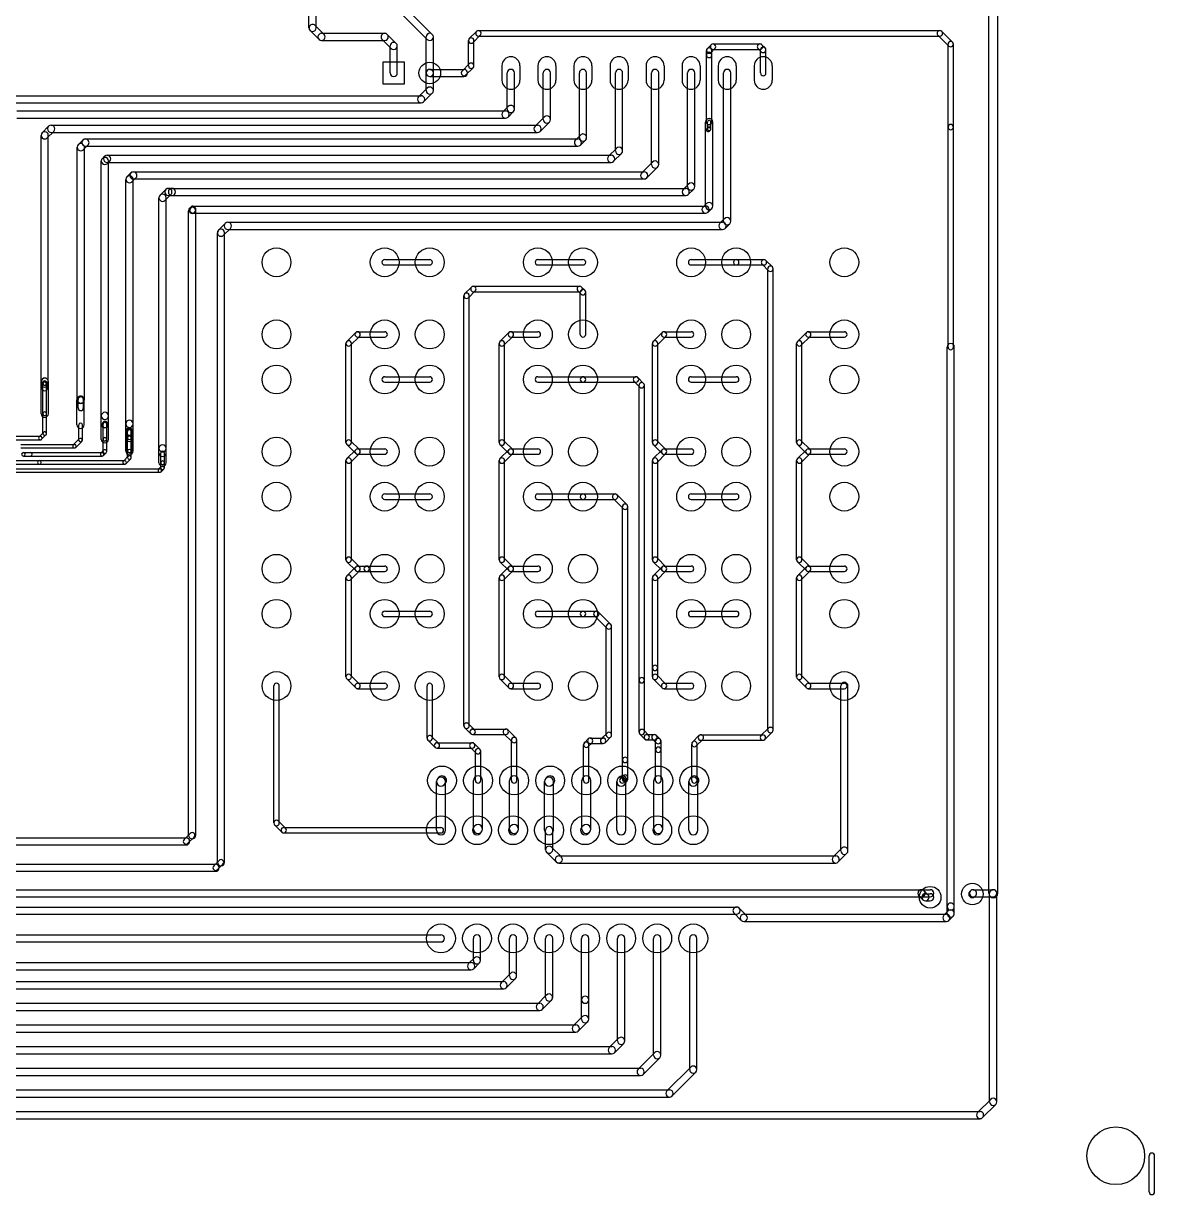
# Model space of a CAD drawing. Extents: x 6950 to 110575, y 15345 to 73470.
# Drawn here: x 79200 to 110575, y 15345 to 47824 of the extents above; entities that cross this region are included whole.
import ezdxf

# ---------------------------------------------------------------- set-up
doc = ezdxf.new("R2010")
doc.units = 0
doc.layers.add('BLACK', color=1, linetype='CONTINUOUS')

msp = doc.modelspace()

# ---------------------------------------------------------------- linework, layer by layer
at = {"layer": 'BLACK'}
for p, q in [((105975, 23700), (105975, 70010)), ((106225, 23700), (106225, 70010)), ((87120, 47700), (87120, 54500)), ((87320, 47700), (87320, 54500)), ((90399, 47380), (89650, 48129)), ((90540, 47521), (89791, 48270)), ((87540, 47521), (87291, 47770)), ((87399, 47380), (87150, 47629)), ((87470, 47550), (89220, 47550)), ((89540, 47271), (89291, 47520)), ((90370, 46450), (90370, 47450)), ((90570, 46450), (90570, 47450)), ((91767, 47603), (91567, 47403)), ((91873, 47497), (91673, 47297)), ((91820, 47625), (104620, 47625)), ((91820, 47475), (104620, 47475)), ((104867, 47197), (104567, 47497)), ((104973, 47303), (104673, 47603)), ((87470, 47350), (89220, 47350)), ((89399, 47130), (89150, 47379)), ((89370, 46450), (89370, 47200)), ((89570, 46450), (89570, 47200)), ((91545, 46650), (91545, 47350)), ((91695, 46650), (91695, 47350)), ((98276, 47232), (98168, 47124)), ((98382, 47126), (98274, 47018)), ((98330, 47255), (99630, 47255)), ((98330, 47105), (99630, 47105)), ((99667, 47037), (99577, 47127)), ((99773, 47143), (99683, 47233)), ((104845, 44950), (104845, 47250)), ((104995, 44950), (104995, 47250)), ((98145, 46950), (98145, 47070)), ((98145, 45090), (98145, 46950)), ((98295, 46950), (98295, 47070)), ((98295, 45090), (98295, 46950)), ((99645, 46450), (99645, 47090)), ((99795, 46450), (99795, 47090)), ((89170, 46750), (89170, 46150)), ((89770, 46750), (89170, 46750)), ((89770, 46150), (89770, 46750)), ((90370, 45960), (90370, 46450)), ((90470, 46550), (91420, 46550)), ((90570, 45960), (90570, 46450)), ((91567, 46703), (91367, 46503)), ((91673, 46597), (91473, 46397)), ((92470, 46650), (92470, 46250)), ((92620, 45450), (92620, 46450)), ((92820, 45450), (92820, 46450)), ((92970, 46650), (92970, 46250)), ((93470, 46650), (93470, 46250)), ((93620, 45160), (93620, 46450)), ((93820, 45160), (93820, 46450)), ((93970, 46650), (93970, 46250)), ((94470, 46650), (94470, 46250)), ((94620, 44660), (94620, 46450)), ((94820, 44660), (94820, 46450)), ((94970, 46650), (94970, 46250)), ((95470, 46650), (95470, 46250)), ((95620, 44290), (95620, 46450)), ((95820, 44290), (95820, 46450)), ((95970, 46650), (95970, 46250)), ((96470, 46650), (96470, 46250)), ((96620, 43910), (96620, 46450)), ((96820, 43910), (96820, 46450)), ((96970, 46650), (96970, 46250)), ((97470, 46650), (97470, 46250)), ((97620, 43300), (97620, 46450)), ((97820, 43300), (97820, 46450)), ((97970, 46650), (97970, 46250)), ((98470, 46650), (98470, 46250)), ((98620, 42340), (98620, 46450)), ((98820, 42340), (98820, 46450)), ((98970, 46650), (98970, 46250)), ((99470, 46650), (99470, 46250)), ((99970, 46650), (99970, 46250)), ((89170, 46150), (89770, 46150)), ((90470, 46350), (91420, 46350)), ((77360, 45820), (90230, 45820)), ((90399, 46030), (90160, 45791)), ((90540, 45889), (90301, 45650)), ((77360, 45620), (90230, 45620)), ((92499, 45371), (92649, 45521)), ((79020, 45400), (92570, 45400)), ((79020, 45200), (92570, 45200)), ((92641, 45229), (92791, 45379)), ((93649, 45230), (93390, 44971)), ((79899, 44971), (79719, 44791)), ((80041, 44829), (79861, 44649)), ((79970, 45000), (93460, 45000)), ((93790, 45089), (93531, 44830)), ((98120, 42760), (98120, 45090)), ((98184, 44935), (98160, 44911)), ((98170, 44976), (98170, 45090)), ((98170, 44901), (98170, 44975)), ((98254, 44865), (98230, 44841)), ((98270, 44976), (98270, 45090)), ((98270, 44901), (98270, 44975)), ((98320, 42760), (98320, 45090)), ((104845, 38850), (104845, 44950)), ((104995, 38850), (104995, 44950)), ((79690, 37890), (79690, 44720)), ((79890, 37890), (79890, 44720)), ((79970, 44800), (93460, 44800)), ((80720, 44461), (80849, 44590)), ((80920, 44620), (94580, 44620)), ((94510, 44591), (94649, 44730)), ((94651, 44450), (94790, 44589)), ((80690, 37392), (80690, 44390)), ((80861, 44320), (80990, 44449)), ((80890, 37392), (80890, 44390)), ((80920, 44420), (94580, 44420)), ((95649, 44360), (95430, 44141)), ((95790, 44219), (95571, 44000)), ((81360, 36940), (81360, 44010)), ((81449, 44140), (81390, 44081)), ((81520, 44170), (95500, 44170)), ((81520, 43970), (95500, 43970)), ((81590, 43999), (81531, 43940)), ((81560, 36940), (81560, 44010)), ((96649, 43981), (96349, 43681)), ((82179, 43680), (82070, 43571)), ((82320, 43539), (82211, 43430)), ((82250, 43710), (96420, 43710)), ((96791, 43839), (96491, 43539)), ((82040, 36720), (82040, 43500)), ((82240, 36720), (82240, 43500)), ((82250, 43510), (96420, 43510)), ((83149, 43221), (82989, 43061)), ((83220, 43250), (83320, 43250)), ((83320, 43250), (97570, 43250)), ((97649, 43371), (97499, 43221)), ((97791, 43229), (97641, 43079)), ((82960, 36040), (82960, 42990)), ((83291, 43079), (83131, 42919)), ((83160, 36040), (83160, 42990)), ((83220, 43050), (83320, 43050)), ((83320, 43050), (97570, 43050)), ((83780, 25310), (83780, 42630)), ((83857, 42713), (83827, 42683)), ((83910, 42760), (98120, 42760)), ((83910, 42560), (98120, 42560)), ((83963, 42607), (83933, 42577)), ((83980, 25310), (83980, 42630)), ((98149, 42830), (98050, 42731)), ((98290, 42689), (98191, 42590)), ((84799, 42280), (84610, 42091)), ((84870, 42310), (98590, 42310)), ((98649, 42410), (98520, 42281)), ((98790, 42269), (98661, 42140)), ((84580, 24560), (84580, 42020)), ((84940, 42139), (84751, 41950)), ((84780, 24560), (84780, 42020)), ((84870, 42110), (98590, 42110)), ((89220, 41275), (90470, 41275)), ((93470, 41275), (94720, 41275)), ((97720, 41275), (98970, 41275)), ((98970, 41275), (99740, 41275)), ((99973, 41073), (99793, 41253)), ((89220, 41125), (90470, 41125)), ((93470, 41125), (94720, 41125)), ((97720, 41125), (98970, 41125)), ((98970, 41125), (99740, 41125)), ((99867, 40967), (99687, 41147)), ((99845, 28230), (99845, 41020)), ((99995, 28230), (99995, 41020)), ((91437, 40323), (91627, 40513)), ((91543, 40217), (91733, 40407)), ((91680, 40535), (94630, 40535)), ((91680, 40385), (94630, 40385)), ((94577, 40407), (94667, 40317)), ((94645, 39200), (94645, 40370)), ((94683, 40513), (94773, 40423)), ((94795, 39200), (94795, 40370)), ((91415, 28350), (91415, 40270)), ((91565, 28350), (91565, 40270)), ((88416, 39252), (88168, 39004)), ((88522, 39146), (88274, 38898)), ((88470, 39275), (89220, 39275)), ((88470, 39125), (89220, 39125)), ((92666, 39252), (92418, 39004)), ((92772, 39146), (92524, 38898)), ((92720, 39275), (93470, 39275)), ((92720, 39125), (93470, 39125)), ((96916, 39252), (96668, 39004)), ((97022, 39146), (96774, 38898)), ((96970, 39275), (97720, 39275)), ((96970, 39125), (97720, 39125)), ((100916, 39252), (100668, 39004)), ((101022, 39146), (100774, 38898)), ((100970, 39275), (101970, 39275)), ((100970, 39125), (101970, 39125)), ((88145, 36200), (88145, 38950)), ((88295, 36200), (88295, 38950)), ((92395, 36200), (92395, 38950)), ((92545, 36200), (92545, 38950)), ((96645, 36200), (96645, 38950)), ((96795, 36200), (96795, 38950)), ((100645, 36200), (100645, 38950)), ((100795, 36200), (100795, 38950)), ((104820, 23330), (104820, 38850)), ((105020, 23330), (105020, 38850)), ((89220, 38025), (90470, 38025)), ((93470, 38025), (94720, 38025)), ((94720, 38025), (96190, 38025)), ((96403, 37843), (96243, 38003)), ((97720, 38025), (98970, 38025)), ((79690, 37834), (79690, 37890)), ((79691, 37001), (79691, 37889)), ((79715, 37710), (79715, 37834)), ((79741, 37000), (79741, 37834)), ((79841, 37000), (79841, 37834)), ((79865, 37710), (79865, 37834)), ((79890, 37834), (79890, 37890)), ((79891, 37001), (79891, 37889)), ((89220, 37875), (90470, 37875)), ((93470, 37875), (94720, 37875)), ((94720, 37875), (96190, 37875)), ((96297, 37737), (96137, 37897)), ((96275, 29610), (96275, 37790)), ((96425, 29610), (96425, 37790)), ((97720, 37875), (98970, 37875)), ((80685, 36690), (80685, 37386)), ((80714, 37458), (80718, 37462)), ((80715, 37161), (80715, 37391)), ((80865, 37161), (80865, 37391)), ((80885, 36690), (80885, 37386)), ((80856, 37316), (80860, 37320)), ((79741, 36446), (79741, 37000)), ((79841, 36446), (79841, 37000)), ((81360, 36290), (81360, 36940)), ((81360, 36712), (81360, 36940)), ((81385, 36690), (81385, 36712)), ((81410, 36290), (81410, 36712)), ((81510, 36290), (81510, 36712)), ((81535, 36690), (81535, 36712)), ((81560, 36290), (81560, 36940)), ((81560, 36712), (81560, 36940)), ((82040, 36330), (82040, 36720)), ((82040, 36506), (82040, 36720)), ((82240, 36330), (82240, 36720)), ((82240, 36506), (82240, 36720)), ((79635, 36361), (79755, 36481)), ((79705, 36291), (79825, 36411)), ((80735, 36270), (80735, 36690)), ((80835, 36270), (80835, 36690)), ((82040, 35961), (82040, 36505)), ((82065, 36001), (82065, 36505)), ((82090, 36331), (82090, 36505)), ((82190, 36331), (82190, 36505)), ((82215, 36001), (82215, 36505)), ((82240, 35961), (82240, 36505)), ((78954, 36375), (79670, 36375)), ((78954, 36275), (79670, 36275)), ((79131, 36150), (80615, 36150)), ((80580, 36136), (80749, 36305)), ((80651, 36065), (80820, 36234)), ((81410, 35950), (81410, 36290)), ((81510, 35950), (81510, 36290)), ((82090, 35960), (82090, 36330)), ((82190, 35960), (82190, 36330)), ((88168, 36146), (88416, 35898)), ((88274, 36252), (88522, 36004)), ((92418, 36146), (92666, 35898)), ((92524, 36252), (92772, 36004)), ((96668, 36146), (96916, 35898)), ((96774, 36252), (97022, 36004)), ((100668, 36146), (100916, 35898)), ((100774, 36252), (101022, 36004)), ((79131, 36050), (80615, 36050)), ((79200, 35925), (81384, 35925)), ((79200, 35925), (79394, 35925)), ((79200, 35825), (81384, 35825)), ((79200, 35825), (79394, 35825)), ((81424, 35986), (81349, 35911)), ((81495, 35915), (81420, 35840)), ((82104, 35819), (81971, 35686)), ((82175, 35748), (82042, 35615)), ((82090, 35784), (82090, 35960)), ((82190, 35784), (82190, 35960)), ((82960, 35640), (82960, 36040)), ((82960, 35916), (82960, 36040)), ((83010, 35640), (83010, 35916)), ((83010, 35500), (83010, 35916)), ((83110, 35640), (83110, 35916)), ((83110, 35500), (83110, 35916)), ((83160, 35640), (83160, 36040)), ((83160, 35916), (83160, 36040)), ((88416, 36002), (88168, 35754)), ((88522, 35896), (88274, 35648)), ((88470, 36025), (89220, 36025)), ((88470, 35875), (89220, 35875)), ((92666, 36002), (92418, 35754)), ((92772, 35896), (92524, 35648)), ((92720, 36025), (93470, 36025)), ((92720, 35875), (93470, 35875)), ((96916, 36002), (96668, 35754)), ((97022, 35896), (96774, 35648)), ((96970, 36025), (97720, 36025)), ((96970, 35875), (97720, 35875)), ((100916, 36002), (100668, 35754)), ((101022, 35896), (100774, 35648)), ((100970, 36025), (101970, 36025)), ((100970, 35875), (101970, 35875)), ((70545, 35700), (79643, 35700)), ((70545, 35600), (79643, 35600)), ((78836, 35475), (82982, 35475)), ((79643, 35700), (82005, 35700)), ((79643, 35600), (82005, 35600)), ((82947, 35461), (83024, 35538)), ((83010, 35502), (83010, 35640)), ((83018, 35390), (83095, 35467)), ((83110, 35502), (83110, 35640)), ((88145, 32950), (88145, 35700)), ((88295, 32950), (88295, 35700)), ((92395, 32950), (92395, 35700)), ((92545, 32950), (92545, 35700)), ((96645, 32950), (96645, 35700)), ((96795, 32950), (96795, 35700)), ((100645, 32950), (100645, 35700)), ((100795, 32950), (100795, 35700)), ((78836, 35375), (82982, 35375)), ((89220, 34775), (90470, 34775)), ((93470, 34775), (94720, 34775)), ((94720, 34775), (95610, 34775)), ((97720, 34775), (98970, 34775)), ((89220, 34625), (90470, 34625)), ((93470, 34625), (94720, 34625)), ((94720, 34625), (95610, 34625)), ((95836, 34368), (95558, 34646)), ((95942, 34474), (95664, 34752)), ((97720, 34625), (98970, 34625)), ((95815, 27400), (95815, 34420)), ((95965, 27400), (95965, 34420)), ((88168, 32896), (88416, 32648)), ((88274, 33002), (88522, 32754)), ((92418, 32896), (92666, 32648)), ((92524, 33002), (92772, 32754)), ((96668, 32896), (96916, 32648)), ((96774, 33002), (97022, 32754)), ((100668, 32896), (100916, 32648)), ((100774, 33002), (101022, 32754)), ((88416, 32752), (88168, 32504)), ((88522, 32646), (88274, 32398)), ((88470, 32775), (88720, 32775)), ((88470, 32625), (88720, 32625)), ((88720, 32775), (89220, 32775)), ((88720, 32625), (89220, 32625)), ((92666, 32752), (92418, 32504)), ((92772, 32646), (92524, 32398)), ((92720, 32775), (93470, 32775)), ((92720, 32625), (93470, 32625)), ((96916, 32752), (96668, 32504)), ((97022, 32646), (96774, 32398)), ((96970, 32775), (97720, 32775)), ((96970, 32625), (97720, 32625)), ((100916, 32752), (100668, 32504)), ((101022, 32646), (100774, 32398)), ((100970, 32775), (101970, 32775)), ((100970, 32625), (101970, 32625)), ((88145, 29700), (88145, 32450)), ((88295, 29700), (88295, 32450)), ((92395, 29700), (92395, 32450)), ((92545, 29700), (92545, 32450)), ((96645, 29950), (96645, 32450)), ((96795, 29950), (96795, 32450)), ((100645, 29700), (100645, 32450)), ((100795, 29700), (100795, 32450)), ((89220, 31525), (90470, 31525)), ((93470, 31525), (94720, 31525)), ((94720, 31525), (95090, 31525)), ((97720, 31525), (98970, 31525)), ((89220, 31375), (90470, 31375)), ((93470, 31375), (94720, 31375)), ((94720, 31375), (95090, 31375)), ((95037, 31397), (95387, 31047)), ((95143, 31503), (95493, 31153)), ((97720, 31375), (98970, 31375)), ((95365, 28090), (95365, 31100)), ((95515, 28090), (95515, 31100)), ((96645, 29700), (96645, 29950)), ((96795, 29700), (96795, 29950)), ((88168, 29646), (88416, 29398)), ((88274, 29752), (88522, 29504)), ((92418, 29646), (92666, 29398)), ((92524, 29752), (92772, 29504)), ((96275, 28170), (96275, 29610)), ((96425, 28170), (96425, 29610)), ((96668, 29646), (96916, 29398)), ((96774, 29752), (97022, 29504)), ((100668, 29646), (100916, 29398)), ((100774, 29752), (101022, 29504)), ((86145, 25650), (86145, 29450)), ((86295, 25650), (86295, 29450)), ((88470, 29525), (89220, 29525)), ((88470, 29375), (89220, 29375)), ((90395, 28000), (90395, 29450)), ((90545, 28000), (90545, 29450)), ((92720, 29525), (93470, 29525)), ((92720, 29375), (93470, 29375)), ((96970, 29525), (97720, 29525)), ((96970, 29375), (97720, 29375)), ((100970, 29525), (101970, 29525)), ((100970, 29375), (101970, 29375)), ((101870, 24880), (101870, 29450)), ((102070, 24880), (102070, 29450)), ((91607, 28127), (91437, 28297)), ((91713, 28233), (91543, 28403)), ((99657, 28073), (99867, 28283)), ((90617, 27747), (90417, 27947)), ((90723, 27853), (90523, 28053)), ((91660, 28255), (92580, 28255)), ((91660, 28105), (92580, 28105)), ((92757, 27897), (92527, 28127)), ((92863, 28003), (92633, 28233)), ((92735, 26830), (92735, 27950)), ((92885, 26830), (92885, 27950)), ((94866, 27982), (94758, 27874)), ((94920, 28005), (95280, 28005)), ((95387, 28143), (95227, 27983)), ((95493, 28037), (95333, 27877)), ((96298, 28116), (96436, 27978)), ((96404, 28222), (96542, 28084)), ((96490, 28105), (96700, 28105)), ((96490, 27955), (96700, 27955)), ((96648, 27976), (96756, 27868)), ((96754, 28082), (96862, 27974)), ((97757, 27893), (97937, 28073)), ((97863, 27787), (98043, 27967)), ((97990, 28095), (99710, 28095)), ((97990, 27945), (99710, 27945)), ((99763, 27967), (99973, 28177)), ((90670, 27875), (91650, 27875)), ((90670, 27725), (91650, 27725)), ((91757, 27587), (91597, 27747)), ((91863, 27693), (91703, 27853)), ((91735, 26830), (91735, 27640)), ((91885, 26830), (91885, 27640)), ((94735, 26830), (94735, 27820)), ((94972, 27876), (94864, 27768)), ((94885, 26830), (94885, 27820)), ((94920, 27855), (95280, 27855)), ((96735, 27680), (96735, 27920)), ((96735, 26830), (96735, 27680)), ((96885, 27680), (96885, 27920)), ((96885, 26830), (96885, 27680)), ((97735, 26830), (97735, 27840)), ((97885, 26830), (97885, 27840)), ((95815, 26910), (95815, 27400)), ((95815, 26870), (95815, 27400)), ((95965, 26910), (95965, 27400)), ((95965, 26870), (95965, 27400)), ((95837, 26963), (95757, 26883)), ((90655, 25450), (90655, 26800)), ((90692, 26889), (90721, 26918)), ((90869, 26712), (90898, 26741)), ((90905, 25450), (90905, 26800)), ((91685, 25480), (91685, 26830)), ((91935, 25480), (91935, 26830)), ((92685, 25480), (92685, 26830)), ((92935, 25480), (92935, 26830)), ((93655, 25450), (93655, 26800)), ((93692, 26889), (93721, 26918)), ((93869, 26712), (93898, 26741)), ((93905, 25450), (93905, 26800)), ((94685, 25480), (94685, 26830)), ((94935, 25480), (94935, 26830)), ((95655, 25450), (95655, 26800)), ((95692, 26889), (95721, 26918)), ((95943, 26857), (95863, 26777)), ((95869, 26712), (95898, 26741)), ((95905, 25450), (95905, 26800)), ((96685, 25480), (96685, 26830)), ((96935, 25480), (96935, 26830)), ((97655, 25450), (97655, 26800)), ((97692, 26889), (97721, 26918)), ((97869, 26712), (97898, 26741)), ((97905, 25450), (97905, 26800)), ((86273, 25703), (86473, 25503)), ((83827, 25363), (83657, 25193)), ((86167, 25597), (86367, 25397)), ((86420, 25525), (90780, 25525)), ((86420, 25375), (90780, 25375)), ((91721, 25568), (91692, 25539)), ((91898, 25391), (91869, 25362)), ((92721, 25568), (92692, 25539)), ((92898, 25391), (92869, 25362)), ((93680, 24910), (93680, 25450)), ((93880, 24910), (93880, 25450)), ((94721, 25568), (94692, 25539)), ((94898, 25391), (94869, 25362)), ((96721, 25568), (96692, 25539)), ((96898, 25391), (96869, 25362)), ((74590, 25240), (83710, 25240)), ((74590, 25040), (83710, 25040)), ((83933, 25257), (83763, 25087)), ((93710, 24839), (93979, 24570)), ((93851, 24980), (94120, 24711)), ((94050, 24740), (101730, 24740)), ((101660, 24711), (101899, 24950)), ((101801, 24570), (102040, 24809)), ((73670, 24510), (84530, 24510)), ((84627, 24613), (84477, 24463)), ((84733, 24507), (84583, 24357)), ((94050, 24540), (101730, 24540)), ((73670, 24310), (84530, 24310)), ((70460, 23800), (104110, 23800)), ((104110, 23800), (104350, 23800)), ((104290, 23661), (104181, 23770)), ((105449, 23751), (105469, 23771)), ((105540, 23800), (106100, 23800)), ((70460, 23600), (104110, 23600)), ((104149, 23520), (104040, 23629)), ((104110, 23600), (104350, 23600)), ((104220, 23690), (104350, 23690)), ((104220, 23490), (104350, 23490)), ((105540, 23600), (106100, 23600)), ((105591, 23609), (105611, 23629)), ((106000, 17916), (106000, 23700)), ((106200, 17916), (106200, 23700)), ((66440, 23320), (98980, 23320)), ((66440, 23120), (98980, 23120)), ((99109, 22950), (98910, 23149)), ((99250, 23091), (99051, 23290)), ((99180, 23120), (104800, 23120)), ((104849, 23210), (104730, 23091)), ((104820, 23140), (104820, 23330)), ((104990, 23069), (104871, 22950)), ((105020, 23140), (105020, 23330)), ((99180, 22920), (104800, 22920)), ((65700, 22550), (90780, 22550)), ((91680, 21840), (91680, 22450)), ((91880, 21840), (91880, 22450)), ((92680, 21410), (92680, 22450)), ((92880, 21410), (92880, 22450)), ((93680, 20810), (93680, 22450)), ((93880, 20810), (93880, 22450)), ((94680, 20750), (94680, 22450)), ((94880, 20750), (94880, 22450)), ((95680, 19610), (95680, 22450)), ((95880, 19610), (95880, 22450)), ((96680, 19210), (96680, 22450)), ((96880, 19210), (96880, 22450)), ((97680, 18810), (97680, 22450)), ((97880, 18810), (97880, 22450)), ((65700, 22350), (90780, 22350)), ((64760, 21780), (91620, 21780)), ((91709, 21911), (91549, 21751)), ((91851, 21769), (91691, 21609)), ((64760, 21580), (91620, 21580)), ((92709, 21480), (92450, 21221)), ((63720, 21250), (92520, 21250)), ((92850, 21339), (92591, 21080)), ((63720, 21050), (92520, 21050)), ((93709, 20880), (93450, 20621)), ((62720, 20650), (93520, 20650)), ((93850, 20739), (93591, 20480)), ((94680, 20210), (94680, 20750)), ((94880, 20210), (94880, 20750)), ((62720, 20450), (93520, 20450)), ((94709, 20280), (94450, 20021)), ((94850, 20139), (94591, 19880)), ((61720, 20050), (94520, 20050)), ((61720, 19850), (94520, 19850)), ((95450, 19421), (95709, 19680)), ((95591, 19280), (95850, 19539)), ((60720, 19450), (95520, 19450)), ((60720, 19250), (95520, 19250)), ((96709, 19281), (96249, 18821)), ((59720, 18850), (96320, 18850)), ((96851, 19139), (96391, 18679)), ((97709, 18880), (97050, 18221)), ((59720, 18650), (96320, 18650)), ((97850, 18739), (97191, 18080)), ((58520, 18250), (97120, 18250)), ((58520, 18050), (97120, 18050)), ((106029, 17986), (105664, 17621)), ((47520, 17650), (105734, 17650)), ((106170, 17845), (105805, 17480)), ((47520, 17450), (105734, 17450)), ((110425, 15420), (110425, 16420)), ((110575, 15420), (110575, 16420))]:
    msp.add_line(p, q, dxfattribs=at)
for centre, radius in [((90470, 46450), 300), ((86220, 41200), 400), ((89220, 41200), 400), ((90470, 41200), 400), ((93470, 41200), 400), ((94720, 41200), 400), ((97720, 41200), 400), ((98970, 41200), 400), ((101970, 41200), 400), ((86220, 39200), 400), ((89220, 39200), 400), ((90470, 39200), 400), ((93470, 39200), 400), ((94720, 39200), 400), ((97720, 39200), 400), ((98970, 39200), 400), ((101970, 39200), 400), ((86220, 37950), 400), ((89220, 37950), 400), ((90470, 37950), 400), ((93470, 37950), 400), ((94720, 37950), 400), ((97720, 37950), 400), ((98970, 37950), 400), ((101970, 37950), 400), ((86220, 35950), 400), ((89220, 35950), 400), ((90470, 35950), 400), ((93470, 35950), 400), ((94720, 35950), 400), ((97720, 35950), 400), ((98970, 35950), 400), ((101970, 35950), 400), ((86220, 34700), 400), ((89220, 34700), 400), ((90470, 34700), 400), ((93470, 34700), 400), ((94720, 34700), 400), ((97720, 34700), 400), ((98970, 34700), 400), ((101970, 34700), 400), ((86220, 32700), 400), ((89220, 32700), 400), ((90470, 32700), 400), ((93470, 32700), 400), ((94720, 32700), 400), ((97720, 32700), 400), ((98970, 32700), 400), ((101970, 32700), 400), ((86220, 31450), 400), ((89220, 31450), 400), ((90470, 31450), 400), ((93470, 31450), 400), ((94720, 31450), 400), ((97720, 31450), 400), ((98970, 31450), 400), ((101970, 31450), 400), ((86220, 29450), 400), ((89220, 29450), 400), ((90470, 29450), 400), ((93470, 29450), 400), ((94720, 29450), 400), ((97720, 29450), 400), ((98970, 29450), 400), ((101970, 29450), 400), ((90810, 26830), 400), ((91810, 26830), 400), ((92810, 26830), 400), ((93810, 26830), 400), ((94810, 26830), 400), ((95810, 26830), 400), ((96810, 26830), 400), ((97810, 26830), 400), ((90780, 25450), 400), ((91780, 25450), 400), ((92780, 25450), 400), ((93780, 25450), 400), ((94780, 25450), 400), ((95780, 25450), 400), ((96780, 25450), 400), ((97780, 25450), 400), ((104350, 23590), 300), ((105520, 23680), 300), ((90780, 22450), 400), ((91780, 22450), 400), ((92780, 22450), 400), ((93780, 22450), 400), ((94780, 22450), 400), ((95780, 22450), 400), ((96780, 22450), 400), ((97780, 22450), 400), ((109500, 16420), 800)]:
    msp.add_circle(centre, radius, dxfattribs=at)
for centre, radius, start, end in [((87221, 47699), 100, 405, 585), ((87220, 47700), 100, 180, 360), ((87470, 47450), 100, 90, 270), ((87469, 47451), 100, 225, 405), ((89221, 47449), 100, 405, 585), ((89220, 47450), 100, 270, 450), ((90470, 47450), 100, 360, 540), ((90470, 47450), 100, 225, 405), ((91620, 47350), 75, 360, 540), ((91820, 47550), 75, 90, 270), ((91820, 47550), 75, -45, 135), ((104620, 47550), 75, 405, 585), ((104620, 47550), 75, 270, 450), ((89470, 47200), 100, 360, 540), ((89469, 47201), 100, 225, 405), ((91620, 47350), 75, 135, 315), ((98220, 47070), 75, 360, 540), ((98221, 47071), 75, 135, 315), ((98330, 47180), 75, 90, 270), ((98329, 47179), 75, -45, 135), ((99630, 47180), 75, 405, 585), ((99630, 47180), 75, 270, 450), ((99720, 47090), 75, 360, 540), ((99720, 47090), 75, 225, 405), ((104920, 47250), 75, 360, 540), ((104920, 47250), 75, 225, 405), ((92720, 46650), 250, 0, 180), ((93720, 46650), 250, 0, 180), ((94720, 46650), 250, 0, 180), ((95720, 46650), 250, 0, 180), ((96720, 46650), 250, 0, 180), ((97720, 46650), 250, 0, 180), ((98220, 46950), 75, 360, 540), ((98220, 46950), 75, 180, 360), ((98720, 46650), 250, 0, 180), ((99720, 46650), 250, 0, 180), ((89470, 46450), 100, 180, 360), ((90470, 46450), 100, 360, 540), ((90470, 46450), 100, 90, 270), ((90470, 46450), 100, 180, 360), ((91420, 46450), 75, 135, 315), ((91420, 46450), 100, 270, 450), ((91620, 46650), 75, 180, 360), ((91620, 46650), 75, -45, 135), ((92720, 46450), 100, 360, 540), ((93720, 46450), 100, 360, 540), ((94720, 46450), 100, 360, 540), ((95720, 46450), 100, 360, 540), ((96720, 46450), 100, 360, 540), ((97720, 46450), 100, 360, 540), ((98720, 46450), 100, 360, 540), ((99720, 46450), 75, 180, 360), ((92720, 46250), 250, 180, 360), ((93720, 46250), 250, 180, 360), ((94720, 46250), 250, 180, 360), ((95720, 46250), 250, 180, 360), ((96720, 46250), 250, 180, 360), ((97720, 46250), 250, 180, 360), ((98720, 46250), 250, 180, 360), ((99720, 46250), 250, 180, 360), ((90230, 45720), 100, 270, 450), ((90470, 45960), 100, 180, 360), ((90470, 45960), 100, -45, 135), ((90230, 45720), 100, 135, 315), ((92720, 45450), 100, 315, 495), ((92570, 45300), 100, 135, 315), ((92570, 45300), 100, 270, 450), ((92720, 45450), 100, 180, 360), ((93720, 45160), 100, 180, 360), ((93719, 45159), 100, -45, 135), ((98220, 45090), 100, 360, 540), ((79970, 44900), 100, 90, 270), ((79970, 44900), 100, -45, 135), ((93461, 44901), 100, 135, 315), ((93460, 44900), 100, 270, 450), ((98220, 45090), 75, 180, 360), ((98195, 44876), 50, 135, 315), ((98220, 45090), 50, 360, 540), ((98220, 44975), 50, 360, 540), ((98220, 44976), 50, 180, 360), ((98220, 44901), 50, 180, 360), ((98219, 44900), 50, -45, 135), ((104920, 44950), 75, 360, 540), ((104920, 44950), 75, 180, 360), ((79790, 44720), 100, 360, 540), ((79790, 44720), 100, 135, 315), ((80920, 44520), 100, 90, 270), ((80919, 44519), 100, 315, 495), ((94581, 44521), 100, 135, 315), ((94580, 44520), 100, 270, 450), ((94720, 44660), 100, 180, 360), ((94719, 44659), 100, 315, 495), ((80790, 44390), 100, 360, 540), ((80791, 44391), 100, 135, 315), ((95720, 44290), 100, 180, 360), ((95720, 44290), 100, -45, 135), ((81460, 44010), 100, 360, 540), ((81460, 44010), 100, 135, 315), ((81520, 44070), 100, 90, 270), ((81520, 44070), 100, -45, 135), ((95500, 44070), 100, 135, 315), ((95500, 44070), 100, 270, 450), ((96720, 43910), 100, 180, 360), ((96720, 43910), 100, -45, 135), ((82140, 43500), 100, 360, 540), ((82141, 43501), 100, 135, 315), ((82250, 43610), 100, 90, 270), ((82249, 43609), 100, -45, 135), ((96420, 43610), 100, 135, 315), ((96420, 43610), 100, 270, 450), ((83220, 43150), 100, 90, 270), ((83220, 43150), 100, -45, 135), ((83320, 43150), 100, 90, 270), ((83320, 43150), 100, 270, 450), ((97570, 43150), 100, 135, 315), ((97570, 43150), 100, 270, 450), ((97720, 43300), 100, 180, 360), ((97720, 43300), 100, -45, 135), ((83060, 42990), 100, 360, 540), ((83060, 42990), 100, 135, 315), ((83880, 42630), 100, 360, 540), ((83880, 42630), 75, 135, 315), ((83910, 42660), 100, 90, 270), ((83910, 42660), 75, -45, 135), ((98121, 42661), 100, 135, 315), ((98120, 42660), 100, 270, 450), ((98220, 42760), 100, 180, 360), ((98219, 42759), 100, -45, 135), ((84870, 42210), 100, 90, 270), ((84870, 42210), 100, -45, 135), ((98591, 42211), 100, 135, 315), ((98590, 42210), 100, 270, 450), ((98720, 42340), 100, 180, 360), ((98719, 42339), 100, -45, 135), ((84680, 42020), 100, 360, 540), ((84680, 42020), 100, 135, 315), ((89220, 41200), 75, 90, 270), ((90470, 41200), 75, 270, 450), ((93470, 41200), 75, 90, 270), ((94720, 41200), 75, 270, 450), ((97720, 41200), 75, 90, 270), ((98970, 41200), 75, 90, 270), ((98970, 41200), 75, 270, 450), ((99740, 41200), 75, 405, 585), ((99740, 41200), 75, 270, 450), ((99920, 41020), 75, 360, 540), ((99920, 41020), 75, 225, 405), ((91490, 40270), 75, 360, 540), ((91490, 40270), 75, 135, 315), ((91680, 40460), 75, 90, 270), ((91680, 40460), 75, 315, 495), ((94630, 40460), 75, 45, 225), ((94630, 40460), 75, 270, 450), ((94720, 40370), 75, 360, 540), ((94720, 40370), 75, 225, 405), ((88220, 38950), 75, 360, 540), ((88221, 38951), 75, 135, 315), ((88470, 39200), 75, 90, 270), ((88469, 39199), 75, -45, 135), ((89220, 39200), 75, 270, 450), ((92470, 38950), 75, 360, 540), ((92471, 38951), 75, 135, 315), ((92720, 39200), 75, 90, 270), ((92719, 39199), 75, -45, 135), ((93470, 39200), 75, 270, 450), ((94720, 39200), 75, 180, 360), ((96720, 38950), 75, 360, 540), ((96721, 38951), 75, 135, 315), ((96970, 39200), 75, 90, 270), ((96969, 39199), 75, -45, 135), ((97720, 39200), 75, 270, 450), ((100720, 38950), 75, 360, 540), ((100721, 38951), 75, 135, 315), ((100970, 39200), 75, 90, 270), ((100969, 39199), 75, -45, 135), ((101970, 39200), 75, 270, 450), ((104920, 38850), 100, 360, 540), ((104920, 38850), 75, 180, 360), ((89220, 37950), 75, 90, 270), ((90470, 37950), 75, 270, 450), ((93470, 37950), 75, 90, 270), ((94720, 37950), 75, 90, 270), ((94720, 37950), 75, 270, 450), ((96190, 37950), 75, 405, 585), ((96190, 37950), 75, 270, 450), ((97720, 37950), 75, 90, 270), ((98970, 37950), 75, 270, 450), ((79790, 37890), 100, 405, 585), ((79790, 37890), 100, 360, 540), ((79790, 37890), 100, 180, 360), ((79790, 37834), 100, 180, 360), ((79791, 37889), 100, 360, 540), ((79790, 37834), 75, 360, 540), ((79790, 37710), 75, 180, 360), ((79790, 37890), 100, 225, 405), ((79790, 37834), 50, 90, 270), ((79791, 37834), 50, 360, 540), ((79790, 37834), 50, 270, 450), ((96350, 37790), 75, 360, 540), ((96350, 37790), 75, 225, 405), ((80785, 37386), 100, 360, 540), ((80785, 37387), 100, 135, 315), ((80790, 37392), 100, 180, 360), ((80790, 37391), 75, 360, 540), ((80789, 37391), 100, 315, 495), ((79791, 37000), 50, 360, 540), ((80790, 37161), 75, 180, 360), ((81460, 36940), 100, 360, 540), ((81460, 36940), 100, 360, 540), ((79791, 37001), 100, 180, 360), ((79791, 37000), 50, 180, 360), ((80785, 36690), 50, 360, 540), ((81460, 36940), 100, 180, 360), ((81460, 36712), 100, 180, 360), ((81460, 36712), 75, 360, 540), ((81460, 36712), 50, 360, 540), ((82140, 36720), 100, 360, 540), ((82140, 36720), 100, 360, 540), ((82140, 36720), 100, 180, 360), ((79791, 36446), 50, 180, 360), ((79790, 36446), 50, 315, 495), ((80785, 36690), 100, 180, 360), ((81460, 36690), 75, 180, 360), ((82140, 36505), 100, 360, 540), ((82140, 36506), 100, 180, 360), ((82140, 36505), 75, 360, 540), ((82140, 36505), 50, 360, 540), ((82140, 36330), 50, 360, 540), ((79670, 36326), 50, 135, 315), ((79670, 36325), 50, 270, 450), ((80616, 36101), 50, 135, 315), ((80615, 36100), 50, 270, 450), ((80785, 36270), 50, 180, 360), ((80784, 36269), 50, 315, 495), ((81460, 36290), 100, 180, 360), ((81460, 36290), 50, 360, 540), ((81460, 36290), 50, 180, 360), ((82140, 36330), 100, 180, 360), ((82140, 36331), 50, 180, 360), ((83060, 36040), 100, 360, 540), ((83060, 36040), 100, 360, 540), ((88220, 36200), 75, 180, 360), ((88221, 36199), 75, 45, 225), ((92470, 36200), 75, 180, 360), ((92471, 36199), 75, 45, 225), ((96720, 36200), 75, 180, 360), ((96721, 36199), 75, 45, 225), ((100720, 36200), 75, 180, 360), ((100721, 36199), 75, 45, 225), ((79200, 35875), 50, 90, 270), ((79200, 35875), 50, 90, 270), ((79199, 35875), 50, 270, 450), ((79394, 35875), 50, 270, 450), ((81385, 35876), 50, 135, 315), ((81384, 35875), 50, 270, 450), ((81460, 35950), 50, 180, 360), ((81459, 35950), 50, -45, 135), ((82140, 35961), 100, 180, 360), ((82140, 36001), 75, 180, 360), ((82140, 35960), 50, 360, 540), ((82140, 35960), 50, 180, 360), ((82140, 35784), 50, 180, 360), ((82139, 35783), 50, -45, 135), ((83060, 36040), 100, 180, 360), ((83060, 35916), 100, 180, 360), ((83060, 35916), 50, 360, 540), ((83060, 35916), 50, 360, 540), ((88220, 35700), 75, 360, 540), ((88221, 35701), 75, 135, 315), ((88470, 35950), 75, 90, 270), ((88469, 35949), 75, -45, 135), ((88469, 35951), 75, 225, 405), ((89220, 35950), 75, 270, 450), ((92470, 35700), 75, 360, 540), ((92471, 35701), 75, 135, 315), ((92720, 35950), 75, 90, 270), ((92719, 35949), 75, -45, 135), ((92719, 35951), 75, 225, 405), ((93470, 35950), 75, 270, 450), ((96720, 35700), 75, 360, 540), ((96721, 35701), 75, 135, 315), ((96970, 35950), 75, 90, 270), ((96969, 35949), 75, -45, 135), ((96969, 35951), 75, 225, 405), ((97720, 35950), 75, 270, 450), ((100720, 35700), 75, 360, 540), ((100721, 35701), 75, 135, 315), ((100970, 35950), 75, 90, 270), ((100969, 35949), 75, -45, 135), ((100969, 35951), 75, 225, 405), ((101970, 35950), 75, 270, 450), ((79643, 35650), 50, 90, 270), ((79643, 35650), 50, 270, 450), ((82007, 35651), 50, 135, 315), ((82005, 35650), 50, 270, 450), ((82983, 35426), 50, 135, 315), ((83060, 35640), 100, 180, 360), ((82982, 35425), 50, 270, 450), ((83060, 35640), 50, 360, 540), ((83060, 35640), 50, 180, 360), ((83060, 35502), 50, 180, 360), ((83060, 35500), 50, 180, 360), ((83059, 35502), 50, 315, 495), ((89220, 34700), 75, 90, 270), ((90470, 34700), 75, 270, 450), ((93470, 34700), 75, 90, 270), ((94720, 34700), 75, 90, 270), ((94720, 34700), 75, 270, 450), ((95611, 34699), 75, 405, 585), ((95610, 34700), 75, 270, 450), ((97720, 34700), 75, 90, 270), ((98970, 34700), 75, 270, 450), ((95890, 34420), 75, 360, 540), ((95889, 34421), 75, 225, 405), ((88220, 32950), 75, 180, 360), ((88221, 32949), 75, 45, 225), ((92470, 32950), 75, 180, 360), ((92471, 32949), 75, 45, 225), ((96720, 32950), 75, 180, 360), ((96721, 32949), 75, 45, 225), ((100720, 32950), 75, 180, 360), ((100721, 32949), 75, 45, 225), ((88220, 32450), 75, 360, 540), ((88221, 32451), 75, 135, 315), ((88470, 32700), 75, 90, 270), ((88469, 32699), 75, -45, 135), ((88469, 32701), 75, 225, 405), ((88720, 32700), 75, 90, 270), ((88720, 32700), 75, 270, 450), ((89220, 32700), 75, 270, 450), ((92470, 32450), 75, 360, 540), ((92471, 32451), 75, 135, 315), ((92720, 32700), 75, 90, 270), ((92719, 32699), 75, -45, 135), ((92719, 32701), 75, 225, 405), ((93470, 32700), 75, 270, 450), ((96720, 32450), 75, 360, 540), ((96721, 32451), 75, 135, 315), ((96970, 32700), 75, 90, 270), ((96969, 32699), 75, -45, 135), ((96969, 32701), 75, 225, 405), ((97720, 32700), 75, 270, 450), ((100720, 32450), 75, 360, 540), ((100721, 32451), 75, 135, 315), ((100970, 32700), 75, 90, 270), ((100969, 32699), 75, -45, 135), ((100969, 32701), 75, 225, 405), ((101970, 32700), 75, 270, 450), ((89220, 31450), 75, 90, 270), ((90470, 31450), 75, 270, 450), ((93470, 31450), 75, 90, 270), ((94720, 31450), 75, 90, 270), ((94720, 31450), 75, 270, 450), ((95090, 31450), 75, 45, 225), ((95090, 31450), 75, 270, 450), ((97720, 31450), 75, 90, 270), ((98970, 31450), 75, 270, 450), ((95440, 31100), 75, 360, 540), ((95440, 31100), 75, 225, 405), ((96720, 29950), 75, 360, 540), ((96720, 29950), 75, 180, 360), ((88220, 29700), 75, 180, 360), ((88221, 29699), 75, 45, 225), ((92470, 29700), 75, 180, 360), ((92471, 29699), 75, 45, 225), ((96350, 29610), 75, 360, 540), ((96350, 29610), 75, 180, 360), ((96720, 29700), 75, 180, 360), ((96721, 29699), 75, 45, 225), ((100720, 29700), 75, 180, 360), ((100721, 29699), 75, 45, 225), ((86220, 29450), 75, 360, 540), ((88470, 29450), 75, 90, 270), ((88469, 29451), 75, 225, 405), ((89220, 29450), 75, 270, 450), ((90470, 29450), 75, 360, 540), ((92720, 29450), 75, 90, 270), ((92719, 29451), 75, 225, 405), ((93470, 29450), 75, 270, 450), ((96970, 29450), 75, 90, 270), ((96969, 29451), 75, 225, 405), ((97720, 29450), 75, 270, 450), ((100970, 29450), 75, 90, 270), ((100969, 29451), 75, 225, 405), ((101970, 29450), 100, 360, 540), ((101970, 29450), 75, 270, 450), ((91490, 28350), 75, 405, 585), ((91490, 28350), 75, 180, 360), ((99920, 28230), 75, 315, 495), ((90470, 28000), 75, 405, 585), ((90470, 28000), 75, 180, 360), ((91660, 28180), 75, 90, 270), ((91660, 28180), 75, 225, 405), ((92580, 28180), 75, 405, 585), ((92580, 28180), 75, 270, 450), ((92810, 27950), 75, 360, 540), ((92810, 27950), 75, 225, 405), ((94920, 27930), 75, 90, 270), ((94919, 27929), 75, -45, 135), ((95280, 27930), 75, 135, 315), ((95280, 27930), 75, 270, 450), ((95440, 28090), 75, 180, 360), ((95440, 28090), 75, -45, 135), ((96350, 28170), 75, 180, 360), ((96351, 28169), 75, 45, 225), ((96490, 28030), 75, 90, 270), ((96489, 28031), 75, 225, 405), ((96701, 28029), 75, 45, 225), ((96700, 28030), 75, 270, 450), ((96810, 27920), 75, 360, 540), ((96809, 27921), 75, 225, 405), ((97990, 28020), 75, 90, 270), ((97990, 28020), 75, 315, 495), ((99710, 28020), 75, 135, 315), ((99710, 28020), 75, 270, 450), ((99920, 28230), 75, 180, 360), ((90670, 27800), 75, 90, 270), ((90670, 27800), 75, 225, 405), ((91650, 27800), 75, 405, 585), ((91650, 27800), 75, 270, 450), ((91810, 27640), 75, 360, 540), ((91810, 27640), 75, 225, 405), ((94810, 27820), 75, 360, 540), ((94811, 27821), 75, 135, 315), ((96810, 27680), 75, 360, 540), ((96810, 27680), 75, 180, 360), ((97810, 27840), 75, 360, 540), ((97810, 27840), 75, 135, 315), ((95890, 27400), 75, 360, 540), ((95890, 27400), 75, 360, 540), ((95890, 27400), 75, 180, 360), ((95890, 26910), 75, -45, 135), ((90780, 26800), 125, 360, 540), ((90780, 26800), 125, 135, 315), ((90810, 26830), 125, 315, 495), ((91810, 26830), 125, 360, 540), ((91810, 26830), 75, 180, 360), ((92810, 26830), 125, 360, 540), ((92810, 26830), 75, 180, 360), ((93780, 26800), 125, 360, 540), ((93780, 26800), 125, 135, 315), ((93810, 26830), 125, 315, 495), ((94810, 26830), 125, 360, 540), ((94810, 26830), 75, 180, 360), ((95780, 26800), 125, 360, 540), ((95780, 26800), 125, 135, 315), ((95810, 26830), 125, 315, 495), ((95810, 26830), 75, 135, 315), ((95890, 26910), 75, 180, 360), ((95890, 26870), 75, 180, 360), ((96810, 26830), 125, 360, 540), ((96810, 26830), 75, 180, 360), ((97780, 26800), 125, 360, 540), ((97780, 26800), 125, 135, 315), ((97810, 26830), 125, 315, 495), ((97810, 26830), 75, 180, 360), ((86220, 25650), 75, 45, 225), ((83880, 25310), 75, -45, 135), ((86220, 25650), 75, 180, 360), ((86420, 25450), 75, 90, 270), ((86420, 25450), 75, 225, 405), ((90780, 25450), 125, 180, 360), ((90780, 25450), 75, 270, 450), ((91780, 25450), 125, 135, 315), ((91810, 25480), 125, 180, 360), ((91810, 25480), 125, -45, 135), ((92780, 25450), 125, 135, 315), ((92810, 25480), 125, 180, 360), ((92810, 25480), 125, -45, 135), ((93780, 25450), 125, 180, 360), ((93780, 25450), 100, 360, 540), ((94780, 25450), 125, 135, 315), ((94810, 25480), 125, 180, 360), ((94810, 25480), 125, -45, 135), ((95780, 25450), 125, 180, 360), ((96780, 25450), 125, 135, 315), ((96810, 25480), 125, 180, 360), ((96810, 25480), 125, -45, 135), ((97780, 25450), 125, 180, 360), ((83710, 25140), 75, 135, 315), ((83710, 25140), 100, 270, 450), ((83880, 25310), 100, 180, 360), ((93780, 24910), 100, 180, 360), ((93781, 24909), 100, 45, 225), ((94050, 24640), 100, 90, 270), ((94049, 24641), 100, 225, 405), ((101730, 24640), 100, 135, 315), ((101730, 24640), 100, 270, 450), ((101970, 24880), 100, 180, 360), ((101970, 24880), 100, 315, 495), ((84530, 24410), 75, 135, 315), ((84530, 24410), 100, 270, 450), ((84680, 24560), 100, 180, 360), ((84680, 24560), 75, -45, 135), ((104110, 23700), 100, 90, 270), ((104111, 23699), 100, 405, 585), ((104110, 23700), 100, 270, 450), ((104350, 23700), 100, 270, 450), ((105520, 23680), 100, 135, 315), ((105540, 23700), 100, 90, 270), ((105540, 23700), 100, 315, 495), ((106100, 23700), 100, 360, 540), ((106100, 23700), 100, 270, 450), ((104220, 23590), 100, 90, 270), ((104219, 23591), 100, 225, 405), ((104350, 23590), 100, 270, 450), ((104920, 23330), 100, 360, 540), ((106100, 23700), 125, 180, 360), ((98980, 23220), 100, 405, 585), ((98980, 23220), 100, 270, 450), ((99180, 23020), 100, 90, 270), ((99180, 23020), 100, 225, 405), ((104801, 23021), 100, 135, 315), ((104800, 23020), 100, 270, 450), ((104920, 23330), 100, 180, 360), ((104920, 23140), 100, 180, 360), ((104919, 23139), 100, -45, 135), ((90780, 22450), 100, 270, 450), ((91780, 22450), 100, 360, 540), ((92780, 22450), 100, 360, 540), ((93780, 22450), 100, 360, 540), ((94780, 22450), 100, 360, 540), ((95780, 22450), 100, 360, 540), ((96780, 22450), 100, 360, 540), ((97780, 22450), 100, 360, 540), ((91620, 21680), 100, 270, 450), ((91780, 21840), 100, 180, 360), ((91780, 21840), 100, -45, 135), ((91620, 21680), 100, 135, 315), ((92779, 21409), 100, -45, 135), ((92521, 21151), 100, 135, 315), ((92520, 21150), 100, 270, 450), ((92780, 21410), 100, 180, 360), ((93780, 20810), 100, 180, 360), ((93779, 20809), 100, -45, 135), ((94780, 20750), 100, 360, 540), ((93521, 20551), 100, 135, 315), ((93520, 20550), 100, 270, 450), ((94780, 20750), 100, 180, 360), ((94780, 20210), 100, 180, 360), ((94779, 20209), 100, -45, 135), ((94521, 19951), 100, 135, 315), ((94520, 19950), 100, 270, 450), ((95780, 19610), 100, 180, 360), ((95779, 19609), 100, 315, 495), ((95521, 19351), 100, 135, 315), ((95520, 19350), 100, 270, 450), ((96780, 19210), 100, 180, 360), ((96780, 19210), 100, -45, 135), ((96320, 18750), 100, 270, 450), ((97780, 18810), 100, -45, 135), ((96320, 18750), 100, 135, 315), ((97780, 18810), 100, 180, 360), ((97120, 18150), 100, 135, 315), ((97120, 18150), 100, 270, 450), ((106100, 17916), 100, 180, 360), ((106099, 17915), 100, -45, 135), ((105735, 17551), 100, 135, 315), ((105734, 17550), 100, 270, 450), ((110500, 16420), 75, 360, 540), ((110500, 15420), 75, 180, 360)]:
    msp.add_arc(centre, radius, start, end, dxfattribs=at)

doc.saveas('drawing.dxf')
